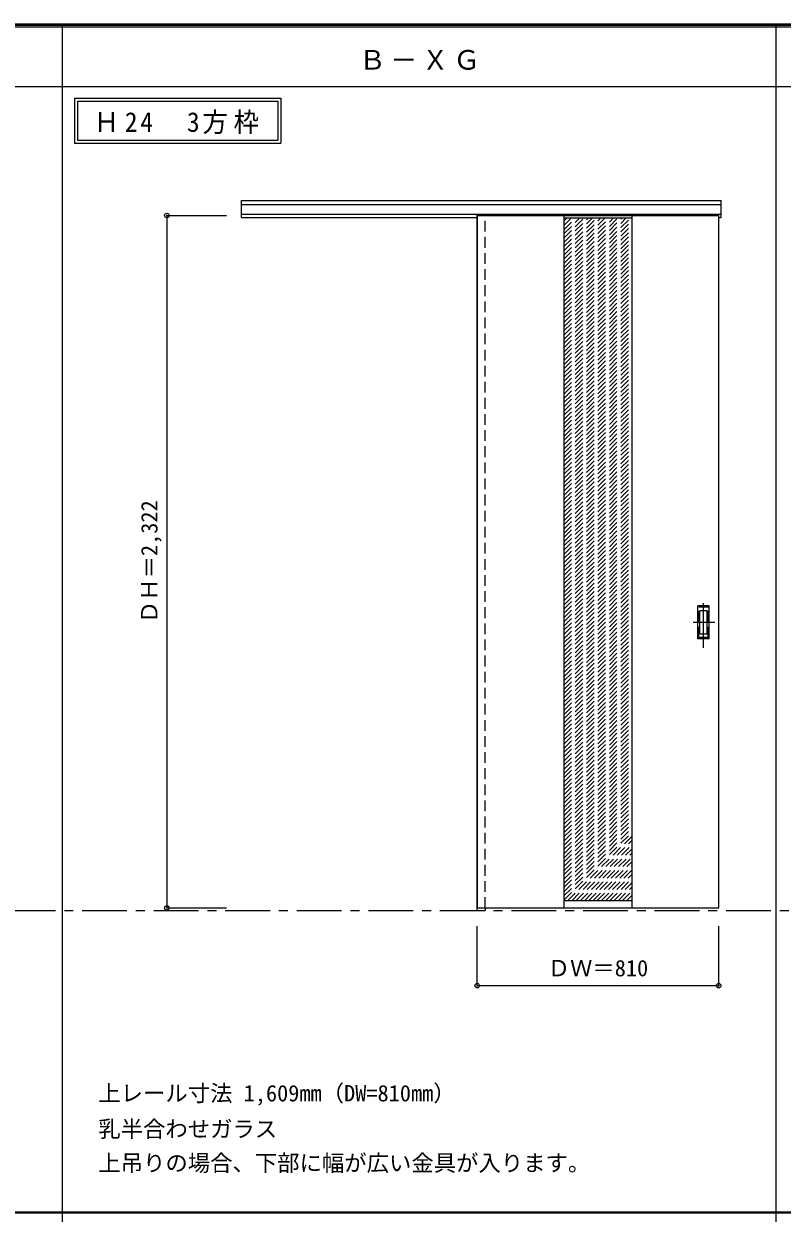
# Model space of a CAD drawing. Units: millimetres, scale not verified. Extents: x -6000 to 5700, y -4307 to 4260.
# Drawn here: x -3046 to -502, y 186 to 4175 of the extents above; entities that cross this region are included whole.
import ezdxf
from ezdxf.enums import TextEntityAlignment as Align

# ---------------------------------------------------------------- set-up
doc = ezdxf.new("R2010")
doc.units = ezdxf.units.MM
doc.header["$LTSCALE"] = 30
doc.header["$PDMODE"] = 32
doc.header["$PDSIZE"] = 15
doc.linetypes.add('CHAIN1', pattern=[8, 5, -1, 1, -1])
doc.linetypes.add('DASHED1', pattern=[1.8, 1.2, -0.6])
for name, color, linetype in [('0-1_通り芯', 7, 'CHAIN1'), ('0-2_扉', 3, 'Continuous'), ('0-3_仕上げ', 7, 'Continuous'), ('0-4_枠', 3, 'Continuous'), ('0-6_引手', 7, 'Continuous'), ('0-A_文字', 7, 'Continuous'), ('0-B_寸法', 7, 'Continuous'), ('0-C_ハッチ', 4, 'DASHED1'), ('F-1_枠', 6, 'Continuous')]:
    doc.layers.add(name, color=color, linetype=linetype)
doc.styles.add('ＭＳ ゴシック', font='')
doc.styles.get('ＭＳ ゴシック').set_extended_font_data('MS Gothic')

msp = doc.modelspace()

# ---------------------------------------------------------------- linework, layer by layer
at = {"layer": '0-1_通り芯'}
msp.add_line((-5490, 1201), (1678, 1201), dxfattribs=at)
at = {"layer": '0-2_扉', "color": 4, "linetype": 'DASHED1'}
msp.add_line((-1525, 3532), (-1525, 3528), dxfattribs=at)
at = {"layer": '0-2_扉'}
msp.add_line((-1525, 3532), (-715, 3532), dxfattribs=at)
msp.add_lwpolyline([(-1525, 3532), (-1525, 1210), (-715, 1210), (-715, 3532)], dxfattribs=at)
at = {"layer": '0-3_仕上げ', "color": 3}
for p, q in [((-1234.5, 3532), (-1234.5, 1209.78)), ((-1006.5, 3532), (-1006.5, 1209.78))]:
    msp.add_line(p, q, dxfattribs=at)
at = {"layer": '0-3_仕上げ'}
for p, q in [((-1234.5, 3524.11), (-1006.5, 3524.11)), ((-1006.5, 1233.78), (-1234.5, 1233.78))]:
    msp.add_line(p, q, dxfattribs=at)
at = {"layer": '0-4_枠'}
for p, q in [((-2316, 3582), (-707, 3582)), ((-2316, 3525), (-2316, 3582)), ((-2316, 3569), (-707, 3569)), ((-2316, 3537), (-707, 3537)), ((-2316, 3525), (-1525, 3525)), ((-1526, 3537), (-1526, 1201)), ((-1498, 3532), (-1498, 3537)), ((-1526, 1201), (-1498, 1201)), ((-1498, 1210), (-1498, 1201))]:
    msp.add_line(p, q, dxfattribs=at)
at = {"layer": '0-4_枠', "color": 4, "linetype": 'DASHED1'}
msp.add_line((-1498, 1210), (-1498, 3532), dxfattribs=at)
at = {"layer": '0-4_枠'}
msp.add_lwpolyline([(-715, 3525), (-707, 3525), (-707, 3582)], dxfattribs=at)
at = {"layer": '0-6_引手', "linetype": 'CHAIN1'}
for p, q in [((-766, 2082.27), (-766, 2253.12)), ((-727.93, 2167.5), (-800.44, 2167.5))]:
    msp.add_line(p, q, dxfattribs=at)
at = {"layer": '0-6_引手'}
for p, q in [((-747, 2222.5), (-785, 2222.5)), ((-785, 2112.5), (-785, 2222.5)), ((-753.5, 2206.5), (-778.5, 2206.5)), ((-778.5, 2128.5), (-778.5, 2206.5)), ((-753.5, 2128.5), (-753.5, 2206.5)), ((-747, 2112.5), (-747, 2222.5)), ((-753.5, 2128.5), (-778.5, 2128.5)), ((-747, 2112.5), (-785, 2112.5))]:
    msp.add_line(p, q, dxfattribs=at)
at = {"layer": '0-6_引手', "linetype": 'DASHED1'}
for p, q in [((-782, 2116.5), (-782, 2218.5)), ((-750, 2116.5), (-782, 2116.5))]:
    msp.add_line(p, q, dxfattribs=at)
msp.add_lwpolyline([(-750, 2116.5), (-750, 2218.5), (-782, 2218.5)], dxfattribs=at)
at = {"layer": '0-A_文字'}
for p, q in [((-2876, 3925), (-2876, 3775)), ((-2866, 3915), (-2866, 3785)), ((-2866, 3915), (-2193.38, 3915)), ((-2193.38, 3915), (-2193.38, 3785)), ((-2876, 3775), (-2183.38, 3775)), ((-2866, 3785), (-2193.38, 3785))]:
    msp.add_line(p, q, dxfattribs=at)
msp.add_lwpolyline([(-2876, 3925), (-2183.38, 3925), (-2183.38, 3775)], dxfattribs=at)
at = {"layer": '0-B_寸法', "color": 4}
for p, q in [((-2566, 3532), (-2366, 3532)), ((-1525, 949), (-1525, 1149)), ((-715, 949), (-715, 1149)), ((-715, 949), (-1525, 949))]:
    msp.add_line(p, q, dxfattribs=at)
msp.add_lwpolyline([(-2566, 3532), (-2566, 1210), (-2366, 1210)], dxfattribs=at)
at = {"layer": '0-B_寸法'}
for p in [(-2566, 3532), (-2566, 1210), (-1525, 949), (-715, 949)]:
    msp.add_point(p, dxfattribs=at)
at = {"layer": '0-C_ハッチ'}
for p, q in [((-1234.5, 3300.48), (-1010.87, 3524.11)), ((-1234.5, 3314.62), (-1025.01, 3524.11)), ((-1234.5, 3512.61), (-1223, 3524.11)), ((-1234.5, 3328.76), (-1039.15, 3524.11)), ((-1234.5, 3456.04), (-1166.43, 3524.11)), ((-1234.5, 3342.9), (-1053.3, 3524.11)), ((-1234.5, 3357.05), (-1067.44, 3524.11)), ((-1234.5, 3371.19), (-1081.58, 3524.11)), ((-1234.5, 3385.33), (-1095.72, 3524.11)), ((-1234.5, 3399.47), (-1109.86, 3524.11)), ((-1234.5, 3413.62), (-1124.01, 3524.11)), ((-1234.5, 3427.76), (-1138.15, 3524.11)), ((-1234.5, 3441.9), (-1152.29, 3524.11)), ((-1234.5, 3470.18), (-1180.57, 3524.11)), ((-1234.5, 3484.33), (-1194.72, 3524.11)), ((-1234.5, 3498.47), (-1208.86, 3524.11)), ((-1234.5, 3286.34), (-1006.5, 3514.34)), ((-1234.5, 3272.19), (-1006.5, 3500.19)), ((-1234.5, 3258.05), (-1006.5, 3486.05)), ((-1234.5, 3243.91), (-1006.5, 3471.91)), ((-1234.5, 3229.77), (-1006.5, 3457.77)), ((-1234.5, 3215.63), (-1006.5, 3443.63)), ((-1234.5, 3201.48), (-1006.5, 3429.48)), ((-1234.5, 3187.34), (-1006.5, 3415.34)), ((-1234.5, 3173.2), (-1006.5, 3401.2)), ((-1234.5, 3159.06), (-1006.5, 3387.06)), ((-1234.5, 3144.91), (-1006.5, 3372.91)), ((-1234.5, 3130.77), (-1006.5, 3358.77)), ((-1234.5, 3116.63), (-1006.5, 3344.63)), ((-1234.5, 3102.49), (-1006.5, 3330.49)), ((-1234.5, 3088.35), (-1006.5, 3316.35)), ((-1234.5, 3074.2), (-1006.5, 3302.2)), ((-1234.5, 3060.06), (-1006.5, 3288.06)), ((-1234.5, 3045.92), (-1006.5, 3273.92)), ((-1234.5, 3031.78), (-1006.5, 3259.78)), ((-1234.5, 3017.64), (-1006.5, 3245.64)), ((-1234.5, 3003.49), (-1006.5, 3231.49)), ((-1234.5, 2989.35), (-1006.5, 3217.35)), ((-1234.5, 2975.21), (-1006.5, 3203.21)), ((-1234.5, 2961.07), (-1006.5, 3189.07)), ((-1234.5, 2946.92), (-1006.5, 3174.92)), ((-1234.5, 2932.78), (-1006.5, 3160.78)), ((-1234.5, 2918.64), (-1006.5, 3146.64)), ((-1234.5, 2904.5), (-1006.5, 3132.5)), ((-1234.5, 2890.36), (-1006.5, 3118.36)), ((-1234.5, 2876.21), (-1006.5, 3104.21)), ((-1234.5, 2862.07), (-1006.5, 3090.07)), ((-1234.5, 2847.93), (-1006.5, 3075.93)), ((-1234.5, 2833.79), (-1006.5, 3061.79)), ((-1234.5, 2819.65), (-1006.5, 3047.65)), ((-1234.5, 2805.5), (-1006.5, 3033.5)), ((-1234.5, 2791.36), (-1006.5, 3019.36)), ((-1234.5, 2777.22), (-1006.5, 3005.22)), ((-1234.5, 2763.08), (-1006.5, 2991.08)), ((-1234.5, 2748.93), (-1006.5, 2976.93)), ((-1234.5, 2734.79), (-1006.5, 2962.79)), ((-1234.5, 2720.65), (-1006.5, 2948.65)), ((-1234.5, 2706.51), (-1006.5, 2934.51)), ((-1234.5, 2692.37), (-1006.5, 2920.37)), ((-1234.5, 2678.22), (-1006.5, 2906.22)), ((-1234.5, 2664.08), (-1006.5, 2892.08)), ((-1234.5, 2649.94), (-1006.5, 2877.94)), ((-1234.5, 2635.8), (-1006.5, 2863.8)), ((-1234.5, 2621.66), (-1006.5, 2849.66)), ((-1234.5, 2607.51), (-1006.5, 2835.51)), ((-1234.5, 2593.37), (-1006.5, 2821.37)), ((-1234.5, 2579.23), (-1006.5, 2807.23)), ((-1234.5, 2565.09), (-1006.5, 2793.09)), ((-1234.5, 2550.94), (-1006.5, 2778.94)), ((-1234.5, 2536.8), (-1006.5, 2764.8)), ((-1234.5, 2522.66), (-1006.5, 2750.66)), ((-1234.5, 2508.52), (-1006.5, 2736.52)), ((-1234.5, 2494.38), (-1006.5, 2722.38)), ((-1234.5, 2480.23), (-1006.5, 2708.23)), ((-1234.5, 2466.09), (-1006.5, 2694.09)), ((-1234.5, 2451.95), (-1006.5, 2679.95)), ((-1234.5, 2437.81), (-1006.5, 2665.81)), ((-1234.5, 2423.67), (-1006.5, 2651.67)), ((-1234.5, 2409.52), (-1006.5, 2637.52)), ((-1234.5, 2395.38), (-1006.5, 2623.38)), ((-1234.5, 2381.24), (-1006.5, 2609.24)), ((-1234.5, 2367.1), (-1006.5, 2595.1)), ((-1234.5, 2352.96), (-1006.5, 2580.96)), ((-1234.5, 2338.81), (-1006.5, 2566.81)), ((-1234.5, 2324.67), (-1006.5, 2552.67)), ((-1234.5, 2310.53), (-1006.5, 2538.53)), ((-1234.5, 2296.39), (-1006.5, 2524.39)), ((-1234.5, 2282.24), (-1006.5, 2510.24)), ((-1234.5, 2268.1), (-1006.5, 2496.1)), ((-1234.5, 2253.96), (-1006.5, 2481.96)), ((-1234.5, 2239.82), (-1006.5, 2467.82)), ((-1234.5, 2225.68), (-1006.5, 2453.68)), ((-1234.5, 2211.53), (-1006.5, 2439.53)), ((-1234.5, 2197.39), (-1006.5, 2425.39)), ((-1234.5, 2183.25), (-1006.5, 2411.25)), ((-1234.5, 2169.11), (-1006.5, 2397.11)), ((-1234.5, 2154.97), (-1006.5, 2382.97)), ((-1234.5, 2140.82), (-1006.5, 2368.82)), ((-1234.5, 2126.68), (-1006.5, 2354.68)), ((-1234.5, 2112.54), (-1006.5, 2340.54)), ((-1234.5, 2098.4), (-1006.5, 2326.4)), ((-1234.5, 2084.25), (-1006.5, 2312.25)), ((-1234.5, 2070.11), (-1006.5, 2298.11)), ((-1234.5, 2055.97), (-1006.5, 2283.97)), ((-1234.5, 2041.83), (-1006.5, 2269.83)), ((-1234.5, 2027.69), (-1006.5, 2255.69)), ((-1234.5, 2013.54), (-1006.5, 2241.54)), ((-1234.5, 1999.4), (-1006.5, 2227.4)), ((-1234.5, 1985.26), (-1006.5, 2213.26)), ((-1234.5, 1971.12), (-1006.5, 2199.12)), ((-1234.5, 1956.98), (-1006.5, 2184.98)), ((-1234.5, 1942.83), (-1006.5, 2170.83)), ((-1234.5, 1928.69), (-1006.5, 2156.69)), ((-1234.5, 1914.55), (-1006.5, 2142.55)), ((-1234.5, 1900.41), (-1006.5, 2128.41)), ((-1234.5, 1886.26), (-1006.5, 2114.26)), ((-1234.5, 1872.12), (-1006.5, 2100.12)), ((-1234.5, 1857.98), (-1006.5, 2085.98)), ((-1234.5, 1843.84), (-1006.5, 2071.84)), ((-1234.5, 1829.7), (-1006.5, 2057.7)), ((-1234.5, 1815.55), (-1006.5, 2043.55)), ((-1234.5, 1801.41), (-1006.5, 2029.41)), ((-1234.5, 1787.27), (-1006.5, 2015.27)), ((-1234.5, 1773.13), (-1006.5, 2001.13)), ((-1234.5, 1758.99), (-1006.5, 1986.99)), ((-1234.5, 1744.84), (-1006.5, 1972.84)), ((-1234.5, 1730.7), (-1006.5, 1958.7)), ((-1234.5, 1716.56), (-1006.5, 1944.56)), ((-1234.5, 1702.42), (-1006.5, 1930.42)), ((-1234.5, 1688.27), (-1006.5, 1916.27)), ((-1234.5, 1674.13), (-1006.5, 1902.13)), ((-1234.5, 1659.99), (-1006.5, 1887.99)), ((-1234.5, 1645.85), (-1006.5, 1873.85)), ((-1234.5, 1631.71), (-1006.5, 1859.71)), ((-1234.5, 1617.56), (-1006.5, 1845.56)), ((-1234.5, 1603.42), (-1006.5, 1831.42)), ((-1234.5, 1589.28), (-1006.5, 1817.28)), ((-1234.5, 1575.14), (-1006.5, 1803.14)), ((-1234.5, 1561), (-1006.5, 1789)), ((-1234.5, 1546.85), (-1006.5, 1774.85)), ((-1234.5, 1532.71), (-1006.5, 1760.71)), ((-1234.5, 1518.57), (-1006.5, 1746.57)), ((-1234.5, 1504.43), (-1006.5, 1732.43)), ((-1234.5, 1490.28), (-1006.5, 1718.28)), ((-1234.5, 1476.14), (-1006.5, 1704.14)), ((-1234.5, 1462), (-1006.5, 1690)), ((-1234.5, 1447.86), (-1006.5, 1675.86)), ((-1234.5, 1433.72), (-1006.5, 1661.72)), ((-1234.5, 1419.57), (-1006.5, 1647.57)), ((-1234.5, 1405.43), (-1006.5, 1633.43)), ((-1234.5, 1391.29), (-1006.5, 1619.29)), ((-1234.5, 1377.15), (-1006.5, 1605.15)), ((-1234.5, 1363.01), (-1006.5, 1591.01)), ((-1234.5, 1348.86), (-1006.5, 1576.86)), ((-1234.5, 1334.72), (-1006.5, 1562.72)), ((-1234.5, 1320.58), (-1006.5, 1548.58)), ((-1234.5, 1306.44), (-1006.5, 1534.44)), ((-1234.5, 1292.29), (-1006.5, 1520.29)), ((-1234.5, 1278.15), (-1006.5, 1506.15)), ((-1234.5, 1264.01), (-1006.5, 1492.01)), ((-1234.5, 1249.87), (-1006.5, 1477.87)), ((-1234.5, 1235.73), (-1006.5, 1463.73)), ((-1222.3, 1233.78), (-1006.5, 1449.58)), ((-1208.16, 1233.78), (-1006.5, 1435.44)), ((-1194.02, 1233.78), (-1006.5, 1421.3)), ((-1179.88, 1233.78), (-1006.5, 1407.16)), ((-1165.73, 1233.78), (-1006.5, 1393.02)), ((-1151.59, 1233.78), (-1006.5, 1378.87)), ((-1137.45, 1233.78), (-1006.5, 1364.73)), ((-1123.31, 1233.78), (-1006.5, 1350.59)), ((-1109.16, 1233.78), (-1006.5, 1336.45)), ((-1095.02, 1233.78), (-1006.5, 1322.3)), ((-1080.88, 1233.78), (-1006.5, 1308.16)), ((-1066.74, 1233.78), (-1006.5, 1294.02)), ((-1052.6, 1233.78), (-1006.5, 1279.88)), ((-1038.45, 1233.78), (-1006.5, 1265.74)), ((-1024.31, 1233.78), (-1006.5, 1251.59))]:
    msp.add_line(p, q, dxfattribs=at)
at = {"layer": 'F-1_枠'}
for p, q in [((-6000, 4175), (5700, 4175)), ((-6000, 4170), (5700, 4170)), ((-6000, 4165), (5700, 4165)), ((-2916, -3790), (-2916, 4175)), ((-522, -3790), (-522, 4175)), ((-6000, 3965), (5700, 3965)), ((-6000, 190.5), (5700, 190.5)), ((-6000, 187.5), (5700, 187.5))]:
    msp.add_line(p, q, dxfattribs=at)

# ---------------------------------------------------------------- texts
at = {"layer": '0-A_文字', "style": 'ＭＳ ゴシック'}
for s, p in [('上レール寸法 1,609mm（DW=810mm）', (-2796, 544.5)), ('乳半合わせガラス', (-2796, 424.5)), ('上吊りの場合、下部に幅が広い金具が入ります。', (-2796, 310.5))]:
    msp.add_text(s, height=54.99, dxfattribs=at).set_placement(p, align=Align.BOTTOM_LEFT)
at = {"layer": '0-A_文字', "char_height": 65.98, "attachment_point": 7, "style": 'ＭＳ ゴシック'}
for s, insert in [('\\T1.17;Ｂ－ＸＧ', (-1921.5, 4020)), ('\\T1.22;\\W0.95;Ｈ24\u30003方枠', (-2811.34, 3805))]:
    msp.add_mtext(s, dxfattribs=dict(at, insert=insert))
at = {"layer": '0-B_寸法', "style": 'ＭＳ ゴシック'}
msp.add_text('ＤＨ＝2,322', height=54.99, rotation=90, dxfattribs=at).set_placement((-2581, 2164.75), align=Align.BOTTOM_LEFT)
msp.add_text('ＤＷ＝810', height=54.99, dxfattribs=at).set_placement((-1288.75, 964), align=Align.BOTTOM_LEFT)

doc.saveas('drawing.dxf')
